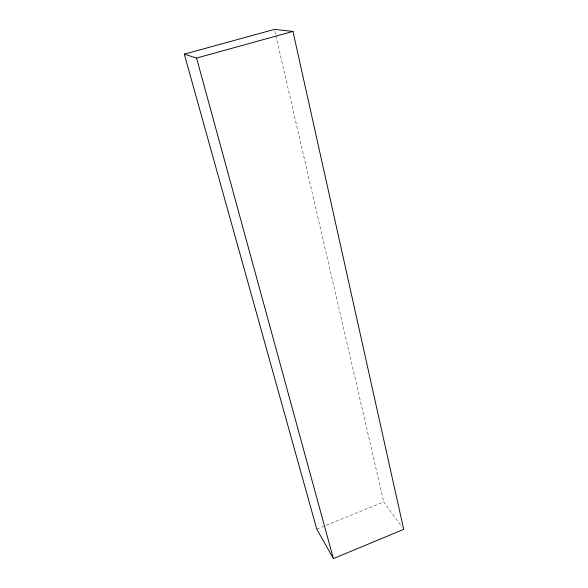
<?xml version="1.0" encoding="UTF-8"?>
<svg xmlns="http://www.w3.org/2000/svg" width="588" height="588" viewBox="0 0 588 588"><rect width="100%" height="100%" fill="white"/><g stroke="black" fill="none" stroke-linecap="round" stroke-linejoin="round"><path stroke-width="0.44" stroke-dasharray="2.94 2.21" d="M316.756 529.126L383.714 501.895L402.082 527.113M274.831 31.193L275.662 34.773M275.868 35.662L383.714 501.895"/><path stroke-width="0.88" d="M333.381 558.6L403.706 529.34L292.942 31.421L274.42 29.4L184.294 54.155L316.756 529.126L333.381 558.6L196.568 58.065L184.294 54.155M196.568 58.065L292.942 31.421"/></g></svg>
